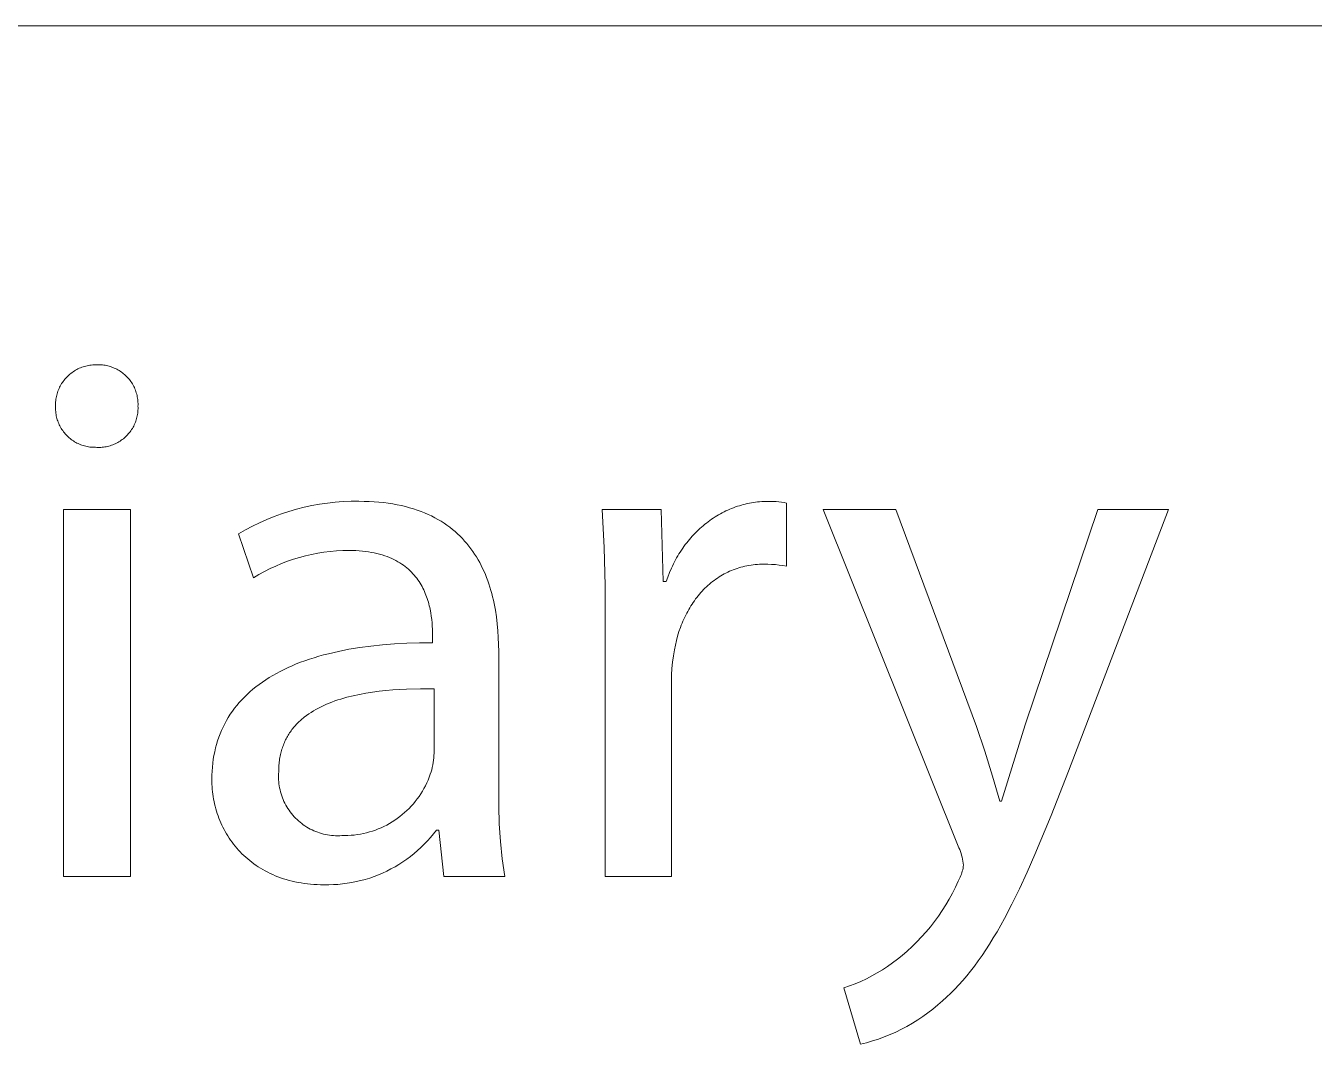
# Model space of a CAD drawing. Header units: millimetres. Extents: x 4001 to 9794, y -321 to 3726.
# Drawn here: x 9441.5 to 9540.1, y 248.3 to 326.2 of the extents above; entities that cross this region are included whole.
import ezdxf

# ---------------------------------------------------------------- set-up
doc = ezdxf.new("R2010")
doc.units = ezdxf.units.MM
doc.header["$MEASUREMENT"] = 0
doc.layers.add('Domyślny', color=7, linetype='Continuous', true_color=0x000000)

msp = doc.modelspace()

# ---------------------------------------------------------------- linework, layer by layer
at = {"layer": 'Domyślny', "color": 18, "lineweight": 15, "true_color": 0x000000}
for p, q in [((9788.799, 326.172), (7605.142, 326.172)), ((9444.919, 299.528), (9445.002, 299.595)), ((9445.002, 299.595), (9445.087, 299.66)), ((9445.087, 299.66), (9445.174, 299.721)), ((9445.174, 299.721), (9445.264, 299.779)), ((9445.264, 299.779), (9445.355, 299.834)), ((9445.355, 299.834), (9445.448, 299.886)), ((9445.448, 299.886), (9445.543, 299.935)), ((9445.543, 299.935), (9445.64, 299.98)), ((9445.64, 299.98), (9445.738, 300.022)), ((9445.738, 300.022), (9445.837, 300.06)), ((9445.837, 300.06), (9445.938, 300.095)), ((9445.938, 300.095), (9446.04, 300.127)), ((9446.04, 300.127), (9446.143, 300.154)), ((9446.143, 300.154), (9446.246, 300.179)), ((9446.246, 300.179), (9446.351, 300.199)), ((9446.351, 300.199), (9446.456, 300.216)), ((9446.456, 300.216), (9446.562, 300.23)), ((9446.562, 300.23), (9446.668, 300.239)), ((9446.668, 300.239), (9446.775, 300.246)), ((9446.775, 300.246), (9446.881, 300.248)), ((9446.881, 300.248), (9446.988, 300.246)), ((9446.988, 300.246), (9447.093, 300.249)), ((9447.093, 300.249), (9447.197, 300.249)), ((9447.197, 300.249), (9447.302, 300.244)), ((9447.302, 300.244), (9447.406, 300.236)), ((9447.406, 300.236), (9447.51, 300.225)), ((9447.51, 300.225), (9447.614, 300.209)), ((9447.614, 300.209), (9447.716, 300.191)), ((9447.716, 300.191), (9447.819, 300.168)), ((9447.819, 300.168), (9447.92, 300.142)), ((9447.92, 300.142), (9448.02, 300.113)), ((9448.02, 300.113), (9448.12, 300.08)), ((9448.12, 300.08), (9448.218, 300.044)), ((9448.218, 300.044), (9448.315, 300.004)), ((9448.315, 300.004), (9448.41, 299.961)), ((9448.41, 299.961), (9448.504, 299.915)), ((9448.504, 299.915), (9448.596, 299.865)), ((9448.596, 299.865), (9448.686, 299.813)), ((9448.686, 299.813), (9448.775, 299.757)), ((9448.775, 299.757), (9448.861, 299.698)), ((9448.861, 299.698), (9448.946, 299.636)), ((9448.946, 299.636), (9449.028, 299.571)), ((9449.028, 299.571), (9449.108, 299.504)), ((9444.136, 298.528), (9444.185, 298.623)), ((9444.185, 298.623), (9444.237, 298.716)), ((9444.237, 298.716), (9444.292, 298.807)), ((9444.292, 298.807), (9444.35, 298.897)), ((9444.35, 298.897), (9444.411, 298.984)), ((9444.411, 298.984), (9444.475, 299.069)), ((9444.475, 299.069), (9444.542, 299.152)), ((9444.542, 299.152), (9444.612, 299.232)), ((9444.612, 299.232), (9444.685, 299.31)), ((9444.685, 299.31), (9444.761, 299.386)), ((9444.761, 299.386), (9444.839, 299.458)), ((9444.839, 299.458), (9444.919, 299.528)), ((9449.108, 299.504), (9449.185, 299.434)), ((9449.185, 299.434), (9449.26, 299.361)), ((9449.26, 299.361), (9449.333, 299.285)), ((9449.333, 299.285), (9449.403, 299.207)), ((9449.403, 299.207), (9449.47, 299.127)), ((9449.47, 299.127), (9449.534, 299.044)), ((9449.534, 299.044), (9449.595, 298.96)), ((9449.595, 298.96), (9449.654, 298.873)), ((9449.654, 298.873), (9449.709, 298.784)), ((9449.709, 298.784), (9449.761, 298.693)), ((9449.761, 298.693), (9449.81, 298.601)), ((9449.81, 298.601), (9449.856, 298.507)), ((9443.841, 297.509), (9443.854, 297.615)), ((9443.854, 297.615), (9443.871, 297.72)), ((9443.871, 297.72), (9443.892, 297.824)), ((9443.892, 297.824), (9443.916, 297.928)), ((9443.916, 297.928), (9443.944, 298.031)), ((9443.944, 298.031), (9443.976, 298.133)), ((9443.976, 298.133), (9444.011, 298.234)), ((9444.011, 298.234), (9444.049, 298.333)), ((9444.049, 298.333), (9444.091, 298.431)), ((9444.091, 298.431), (9444.136, 298.528)), ((9449.856, 298.507), (9449.898, 298.411)), ((9449.898, 298.411), (9449.937, 298.314)), ((9449.937, 298.314), (9449.973, 298.216)), ((9449.973, 298.216), (9450.005, 298.116)), ((9450.005, 298.116), (9450.034, 298.016)), ((9450.034, 298.016), (9450.059, 297.914)), ((9450.059, 297.914), (9450.081, 297.812)), ((9450.081, 297.812), (9450.099, 297.709)), ((9450.099, 297.709), (9450.114, 297.605)), ((9450.114, 297.605), (9450.125, 297.501)), ((9443.822, 296.979), (9443.824, 297.083)), ((9443.823, 296.874), (9443.822, 296.979)), ((9443.823, 297.189), (9443.825, 297.296)), ((9443.824, 297.083), (9443.823, 297.189)), ((9443.827, 296.77), (9443.823, 296.874)), ((9443.825, 297.296), (9443.831, 297.403)), ((9443.836, 296.666), (9443.827, 296.77)), ((9443.831, 297.403), (9443.841, 297.509)), ((9443.847, 296.563), (9443.836, 296.666)), ((9450.122, 296.665), (9450.111, 296.561)), ((9450.13, 296.769), (9450.122, 296.665)), ((9450.125, 297.501), (9450.132, 297.397)), ((9450.134, 296.874), (9450.13, 296.769)), ((9450.132, 297.397), (9450.136, 297.292)), ((9450.136, 297.187), (9450.132, 297.083)), ((9450.132, 297.083), (9450.135, 296.978)), ((9450.135, 296.978), (9450.134, 296.874)), ((9450.136, 297.292), (9450.136, 297.187)), ((9443.863, 296.46), (9443.847, 296.563)), ((9443.882, 296.357), (9443.863, 296.46)), ((9443.904, 296.255), (9443.882, 296.357)), ((9443.93, 296.154), (9443.904, 296.255)), ((9443.96, 296.054), (9443.93, 296.154)), ((9443.992, 295.955), (9443.96, 296.054)), ((9444.029, 295.858), (9443.992, 295.955)), ((9444.068, 295.761), (9444.029, 295.858)), ((9444.111, 295.666), (9444.068, 295.761)), ((9444.157, 295.573), (9444.111, 295.666)), ((9449.848, 295.662), (9449.802, 295.568)), ((9449.891, 295.757), (9449.848, 295.662)), ((9449.931, 295.854), (9449.891, 295.757)), ((9449.967, 295.952), (9449.931, 295.854)), ((9449.999, 296.051), (9449.967, 295.952)), ((9450.029, 296.152), (9449.999, 296.051)), ((9450.055, 296.253), (9450.029, 296.152)), ((9450.077, 296.355), (9450.055, 296.253)), ((9450.096, 296.458), (9450.077, 296.355)), ((9450.111, 296.561), (9450.096, 296.458)), ((9444.207, 295.481), (9444.157, 295.573)), ((9444.259, 295.391), (9444.207, 295.481)), ((9444.315, 295.303), (9444.259, 295.391)), ((9444.373, 295.216), (9444.315, 295.303)), ((9444.435, 295.132), (9444.373, 295.216)), ((9444.499, 295.05), (9444.435, 295.132)), ((9444.567, 294.971), (9444.499, 295.05)), ((9444.637, 294.893), (9444.567, 294.971)), ((9444.709, 294.819), (9444.637, 294.893)), ((9444.784, 294.746), (9444.709, 294.819)), ((9444.862, 294.677), (9444.784, 294.746)), ((9444.942, 294.61), (9444.862, 294.677)), ((9449.097, 294.668), (9449.017, 294.601)), ((9449.175, 294.738), (9449.097, 294.668)), ((9449.25, 294.811), (9449.175, 294.738)), ((9449.323, 294.886), (9449.25, 294.811)), ((9449.393, 294.964), (9449.323, 294.886)), ((9449.46, 295.044), (9449.393, 294.964)), ((9449.524, 295.126), (9449.46, 295.044)), ((9449.586, 295.21), (9449.524, 295.126)), ((9449.645, 295.297), (9449.586, 295.21)), ((9449.7, 295.385), (9449.645, 295.297)), ((9449.753, 295.476), (9449.7, 295.385)), ((9449.802, 295.568), (9449.753, 295.476)), ((9445.024, 294.545), (9444.942, 294.61)), ((9445.108, 294.484), (9445.024, 294.545)), ((9445.195, 294.426), (9445.108, 294.484)), ((9445.283, 294.371), (9445.195, 294.426)), ((9445.373, 294.318), (9445.283, 294.371)), ((9445.465, 294.269), (9445.373, 294.318)), ((9445.559, 294.223), (9445.465, 294.269)), ((9445.654, 294.181), (9445.559, 294.223)), ((9445.751, 294.142), (9445.654, 294.181)), ((9445.848, 294.106), (9445.751, 294.142)), ((9445.947, 294.073), (9445.848, 294.106)), ((9446.048, 294.044), (9445.947, 294.073)), ((9446.149, 294.018), (9446.048, 294.044)), ((9446.25, 293.996), (9446.149, 294.018)), ((9446.353, 293.978), (9446.25, 293.996)), ((9446.456, 293.963), (9446.353, 293.978)), ((9446.56, 293.951), (9446.456, 293.963)), ((9446.664, 293.944), (9446.56, 293.951)), ((9446.768, 293.939), (9446.664, 293.944)), ((9446.872, 293.939), (9446.768, 293.939)), ((9446.977, 293.932), (9446.872, 293.939)), ((9447.081, 293.929), (9446.977, 293.932)), ((9447.186, 293.929), (9447.081, 293.929)), ((9447.29, 293.934), (9447.186, 293.929)), ((9447.394, 293.941), (9447.29, 293.934)), ((9447.498, 293.953), (9447.394, 293.941)), ((9447.602, 293.968), (9447.498, 293.953)), ((9447.704, 293.986), (9447.602, 293.968)), ((9447.807, 294.008), (9447.704, 293.986)), ((9447.908, 294.034), (9447.807, 294.008)), ((9448.008, 294.063), (9447.908, 294.034)), ((9448.108, 294.096), (9448.008, 294.063)), ((9448.206, 294.132), (9448.108, 294.096)), ((9448.303, 294.171), (9448.206, 294.132)), ((9448.398, 294.214), (9448.303, 294.171)), ((9448.492, 294.26), (9448.398, 294.214)), ((9448.584, 294.309), (9448.492, 294.26)), ((9448.675, 294.361), (9448.584, 294.309)), ((9448.763, 294.417), (9448.675, 294.361)), ((9448.85, 294.475), (9448.763, 294.417)), ((9448.934, 294.537), (9448.85, 294.475)), ((9449.017, 294.601), (9448.934, 294.537)), ((9464.62, 289.678), (9465.22, 289.743)), ((9465.22, 289.743), (9465.822, 289.787)), ((9465.822, 289.787), (9466.425, 289.81)), ((9466.425, 289.81), (9467.028, 289.812)), ((9467.028, 289.812), (9467.426, 289.808)), ((9467.426, 289.808), (9467.814, 289.796)), ((9467.814, 289.796), (9468.193, 289.775)), ((9468.193, 289.775), (9468.563, 289.745)), ((9468.563, 289.745), (9468.924, 289.708)), ((9468.924, 289.708), (9469.275, 289.663)), ((9496.887, 289.671), (9497.042, 289.699)), ((9497.042, 289.699), (9497.198, 289.725)), ((9497.198, 289.725), (9497.355, 289.747)), ((9497.355, 289.747), (9497.513, 289.766)), ((9497.513, 289.766), (9497.671, 289.781)), ((9497.671, 289.781), (9497.83, 289.793)), ((9497.83, 289.793), (9497.99, 289.802)), ((9497.99, 289.802), (9498.15, 289.807)), ((9498.15, 289.807), (9498.311, 289.809)), ((9498.311, 289.809), (9498.516, 289.809)), ((9498.516, 289.809), (9498.721, 289.802)), ((9498.721, 289.802), (9498.926, 289.789)), ((9498.926, 289.789), (9499.13, 289.77)), ((9499.13, 289.77), (9499.334, 289.744)), ((9499.334, 289.744), (9499.537, 289.712)), ((9499.537, 289.712), (9499.738, 289.674)), ((9444.442, 289.193), (9449.554, 289.193)), ((9444.442, 261.126), (9444.442, 289.193)), ((9449.554, 289.193), (9449.554, 261.126)), ((9460.534, 288.649), (9461.1, 288.856)), ((9461.1, 288.856), (9461.674, 289.044)), ((9461.674, 289.044), (9462.254, 289.211)), ((9462.254, 289.211), (9462.839, 289.359)), ((9462.839, 289.359), (9463.429, 289.486)), ((9463.429, 289.486), (9464.023, 289.592)), ((9464.023, 289.592), (9464.62, 289.678)), ((9469.275, 289.663), (9469.618, 289.611)), ((9469.618, 289.611), (9469.952, 289.55)), ((9469.952, 289.55), (9470.277, 289.483)), ((9470.277, 289.483), (9470.594, 289.408)), ((9470.594, 289.408), (9470.902, 289.325)), ((9470.902, 289.325), (9471.202, 289.236)), ((9471.202, 289.236), (9471.494, 289.14)), ((9471.494, 289.14), (9471.777, 289.037)), ((9471.777, 289.037), (9472.052, 288.927)), ((9472.052, 288.927), (9472.319, 288.811)), ((9472.319, 288.811), (9472.579, 288.689)), ((9485.785, 286.274), (9485.637, 289.191)), ((9485.637, 289.191), (9490.132, 289.191)), ((9490.132, 289.191), (9490.286, 283.674)), ((9494.396, 288.7), (9494.533, 288.781)), ((9494.533, 288.781), (9494.672, 288.86)), ((9494.672, 288.86), (9494.811, 288.935)), ((9494.811, 288.935), (9494.952, 289.008)), ((9494.952, 289.008), (9495.095, 289.077)), ((9495.095, 289.077), (9495.238, 289.144)), ((9495.238, 289.144), (9495.383, 289.207)), ((9495.383, 289.207), (9495.529, 289.267)), ((9495.529, 289.267), (9495.676, 289.325)), ((9495.676, 289.325), (9495.824, 289.379)), ((9495.824, 289.379), (9495.973, 289.43)), ((9495.973, 289.43), (9496.123, 289.478)), ((9496.123, 289.478), (9496.274, 289.523)), ((9496.274, 289.523), (9496.426, 289.565)), ((9496.426, 289.565), (9496.578, 289.603)), ((9496.578, 289.603), (9496.732, 289.639)), ((9496.732, 289.639), (9496.887, 289.671)), ((9499.738, 289.674), (9499.738, 284.851)), ((9512.919, 263.326), (9502.541, 289.193)), ((9502.541, 289.193), (9508.096, 289.193)), ((9508.096, 289.193), (9514.25, 272.604)), ((9517.973, 272.72), (9523.548, 289.193)), ((9528.93, 289.193), (9521.291, 269.19)), ((9523.548, 289.193), (9528.93, 289.193)), ((9458.349, 287.626), (9458.882, 287.91)), ((9458.882, 287.91), (9459.424, 288.175)), ((9459.424, 288.175), (9459.975, 288.422)), ((9459.975, 288.422), (9460.534, 288.649)), ((9472.579, 288.689), (9472.83, 288.56)), ((9472.83, 288.56), (9473.074, 288.426)), ((9473.074, 288.426), (9473.311, 288.285)), ((9473.311, 288.285), (9473.539, 288.139)), ((9473.539, 288.139), (9473.761, 287.987)), ((9473.761, 287.987), (9473.975, 287.829)), ((9473.975, 287.829), (9474.182, 287.666)), ((9492.987, 287.62), (9493.107, 287.732)), ((9493.107, 287.732), (9493.229, 287.841)), ((9493.229, 287.841), (9493.352, 287.947)), ((9493.352, 287.947), (9493.477, 288.051)), ((9493.477, 288.051), (9493.604, 288.152)), ((9493.604, 288.152), (9493.732, 288.25)), ((9493.732, 288.25), (9493.862, 288.346)), ((9493.862, 288.346), (9493.993, 288.439)), ((9493.993, 288.439), (9494.126, 288.529)), ((9494.126, 288.529), (9494.261, 288.616)), ((9494.261, 288.616), (9494.396, 288.7)), ((9457.827, 287.324), (9458.349, 287.626)), ((9458.965, 283.968), (9457.827, 287.324)), ((9474.182, 287.666), (9474.382, 287.498)), ((9474.382, 287.498), (9474.575, 287.325)), ((9474.575, 287.325), (9474.761, 287.147)), ((9474.761, 287.147), (9474.94, 286.963)), ((9474.94, 286.963), (9475.112, 286.776)), ((9475.112, 286.776), (9475.278, 286.584)), ((9492.093, 286.632), (9492.198, 286.764)), ((9492.198, 286.764), (9492.305, 286.894)), ((9492.305, 286.894), (9492.414, 287.021)), ((9492.414, 287.021), (9492.525, 287.146)), ((9492.525, 287.146), (9492.638, 287.268)), ((9492.638, 287.268), (9492.752, 287.388)), ((9492.752, 287.388), (9492.869, 287.505)), ((9492.869, 287.505), (9492.987, 287.62)), ((9463.882, 285.842), (9463.409, 285.75)), ((9464.357, 285.917), (9463.882, 285.842)), ((9464.835, 285.975), (9464.357, 285.917)), ((9465.314, 286.017), (9464.835, 285.975)), ((9465.795, 286.042), (9465.314, 286.017)), ((9466.276, 286.051), (9465.795, 286.042)), ((9466.542, 286.048), (9466.276, 286.051)), ((9466.8, 286.039), (9466.542, 286.048)), ((9467.051, 286.024), (9466.8, 286.039)), ((9467.295, 286.004), (9467.051, 286.024)), ((9467.532, 285.978), (9467.295, 286.004)), ((9467.762, 285.946), (9467.532, 285.978)), ((9467.985, 285.909), (9467.762, 285.946)), ((9468.201, 285.867), (9467.985, 285.909)), ((9468.41, 285.821), (9468.201, 285.867)), ((9468.613, 285.769), (9468.41, 285.821)), ((9468.81, 285.712), (9468.613, 285.769)), ((9475.278, 286.584), (9475.438, 286.387)), ((9475.438, 286.387), (9475.591, 286.186)), ((9475.591, 286.186), (9475.737, 285.981)), ((9475.737, 285.981), (9475.878, 285.772)), ((9475.878, 285.772), (9476.012, 285.559)), ((9485.862, 283.355), (9485.785, 286.274)), ((9491.415, 285.637), (9491.506, 285.786)), ((9491.506, 285.786), (9491.598, 285.933)), ((9491.598, 285.933), (9491.693, 286.078)), ((9491.693, 286.078), (9491.79, 286.22)), ((9491.79, 286.22), (9491.888, 286.359)), ((9491.888, 286.359), (9491.989, 286.497)), ((9491.989, 286.497), (9492.093, 286.632)), ((9460.666, 284.865), (9460.23, 284.663)), ((9461.11, 285.052), (9460.666, 284.865)), ((9461.56, 285.223), (9461.11, 285.052)), ((9462.015, 285.379), (9461.56, 285.223)), ((9462.475, 285.519), (9462.015, 285.379)), ((9462.94, 285.643), (9462.475, 285.519)), ((9463.409, 285.75), (9462.94, 285.643)), ((9469, 285.651), (9468.81, 285.712)), ((9469.184, 285.586), (9469, 285.651)), ((9469.361, 285.516), (9469.184, 285.586)), ((9469.533, 285.442), (9469.361, 285.516)), ((9469.699, 285.364), (9469.533, 285.442)), ((9469.859, 285.282), (9469.699, 285.364)), ((9470.013, 285.196), (9469.859, 285.282)), ((9470.161, 285.107), (9470.013, 285.196)), ((9470.304, 285.014), (9470.161, 285.107)), ((9470.442, 284.918), (9470.304, 285.014)), ((9470.574, 284.818), (9470.442, 284.918)), ((9470.701, 284.716), (9470.574, 284.818)), ((9476.012, 285.559), (9476.141, 285.342)), ((9476.141, 285.342), (9476.263, 285.122)), ((9476.263, 285.122), (9476.38, 284.899)), ((9476.38, 284.899), (9476.491, 284.672)), ((9490.922, 284.695), (9490.998, 284.858)), ((9490.998, 284.858), (9491.077, 285.018)), ((9491.077, 285.018), (9491.158, 285.176)), ((9491.158, 285.176), (9491.242, 285.332)), ((9491.242, 285.332), (9491.327, 285.486)), ((9491.327, 285.486), (9491.415, 285.637)), ((9496.242, 284.773), (9496.092, 284.729)), ((9496.393, 284.812), (9496.242, 284.773)), ((9496.546, 284.849), (9496.393, 284.812)), ((9496.701, 284.881), (9496.546, 284.849)), ((9496.858, 284.91), (9496.701, 284.881)), ((9497.017, 284.935), (9496.858, 284.91)), ((9497.177, 284.956), (9497.017, 284.935)), ((9497.339, 284.974), (9497.177, 284.956)), ((9497.502, 284.988), (9497.339, 284.974)), ((9497.667, 284.998), (9497.502, 284.988)), ((9497.834, 285.003), (9497.667, 284.998)), ((9498.002, 285.005), (9497.834, 285.003)), ((9498.293, 285.003), (9498.002, 285.005)), ((9498.584, 284.991), (9498.293, 285.003)), ((9498.874, 284.969), (9498.584, 284.991)), ((9499.163, 284.939), (9498.874, 284.969)), ((9499.451, 284.9), (9499.163, 284.939)), ((9499.738, 284.851), (9499.451, 284.9)), ((9459.378, 284.214), (9458.965, 283.968)), ((9459.8, 284.446), (9459.378, 284.214)), ((9460.23, 284.663), (9459.8, 284.446)), ((9470.822, 284.611), (9470.701, 284.716)), ((9470.939, 284.502), (9470.822, 284.611)), ((9471.051, 284.392), (9470.939, 284.502)), ((9471.158, 284.278), (9471.051, 284.392)), ((9471.26, 284.162), (9471.158, 284.278)), ((9471.358, 284.044), (9471.26, 284.162)), ((9471.451, 283.924), (9471.358, 284.044)), ((9471.54, 283.802), (9471.451, 283.924)), ((9471.624, 283.678), (9471.54, 283.802)), ((9476.491, 284.672), (9476.597, 284.442)), ((9476.597, 284.442), (9476.697, 284.209)), ((9476.697, 284.209), (9476.792, 283.973)), ((9476.792, 283.973), (9476.881, 283.734)), ((9490.518, 283.674), (9490.642, 284.023)), ((9490.642, 284.023), (9490.777, 284.363)), ((9490.777, 284.363), (9490.922, 284.695)), ((9494.313, 283.857), (9494.19, 283.767)), ((9494.438, 283.943), (9494.313, 283.857)), ((9494.566, 284.027), (9494.438, 283.943)), ((9494.695, 284.107), (9494.566, 284.027)), ((9494.826, 284.184), (9494.695, 284.107)), ((9494.959, 284.258), (9494.826, 284.184)), ((9495.094, 284.329), (9494.959, 284.258)), ((9495.231, 284.396), (9495.094, 284.329)), ((9495.37, 284.46), (9495.231, 284.396)), ((9495.511, 284.521), (9495.37, 284.46)), ((9495.653, 284.578), (9495.511, 284.521)), ((9495.798, 284.632), (9495.653, 284.578)), ((9495.944, 284.682), (9495.798, 284.632)), ((9496.092, 284.729), (9495.944, 284.682)), ((9471.704, 283.553), (9471.624, 283.678)), ((9471.78, 283.426), (9471.704, 283.553)), ((9471.852, 283.297), (9471.78, 283.426)), ((9471.921, 283.167), (9471.852, 283.297)), ((9471.985, 283.036), (9471.921, 283.167)), ((9472.046, 282.904), (9471.985, 283.036)), ((9472.103, 282.771), (9472.046, 282.904)), ((9476.881, 283.734), (9476.965, 283.493)), ((9476.965, 283.493), (9477.044, 283.249)), ((9477.044, 283.249), (9477.118, 283.003)), ((9477.118, 283.003), (9477.188, 282.755)), ((9485.869, 280.434), (9485.862, 283.355)), ((9490.286, 283.674), (9490.518, 283.674)), ((9493.173, 282.83), (9493.071, 282.712)), ((9493.278, 282.946), (9493.173, 282.83)), ((9493.384, 283.058), (9493.278, 282.946)), ((9493.493, 283.168), (9493.384, 283.058)), ((9493.604, 283.275), (9493.493, 283.168)), ((9493.717, 283.379), (9493.604, 283.275)), ((9493.832, 283.481), (9493.717, 283.379)), ((9493.949, 283.579), (9493.832, 283.481)), ((9494.069, 283.675), (9493.949, 283.579)), ((9494.19, 283.767), (9494.069, 283.675)), ((9472.156, 282.638), (9472.103, 282.771)), ((9472.207, 282.503), (9472.156, 282.638)), ((9472.253, 282.369), (9472.207, 282.503)), ((9472.297, 282.234), (9472.253, 282.369)), ((9472.338, 282.099), (9472.297, 282.234)), ((9472.375, 281.963), (9472.338, 282.099)), ((9472.41, 281.828), (9472.375, 281.963)), ((9472.442, 281.693), (9472.41, 281.828)), ((9477.188, 282.755), (9477.252, 282.505)), ((9477.252, 282.505), (9477.312, 282.252)), ((9477.312, 282.252), (9477.367, 281.998)), ((9477.367, 281.998), (9477.418, 281.743)), ((9492.503, 281.949), (9492.417, 281.813)), ((9492.592, 282.083), (9492.503, 281.949)), ((9492.683, 282.214), (9492.592, 282.083)), ((9492.777, 282.342), (9492.683, 282.214)), ((9492.873, 282.468), (9492.777, 282.342)), ((9492.971, 282.591), (9492.873, 282.468)), ((9493.071, 282.712), (9492.971, 282.591)), ((9472.472, 281.559), (9472.442, 281.693)), ((9472.523, 281.291), (9472.472, 281.559)), ((9472.564, 281.027), (9472.523, 281.291)), ((9472.597, 280.767), (9472.564, 281.027)), ((9477.418, 281.743), (9477.464, 281.486)), ((9477.464, 281.486), (9477.544, 280.968)), ((9477.544, 280.968), (9477.608, 280.445)), ((9491.945, 280.95), (9491.875, 280.798)), ((9492.018, 281.099), (9491.945, 280.95)), ((9492.093, 281.247), (9492.018, 281.099)), ((9492.17, 281.392), (9492.093, 281.247)), ((9492.25, 281.535), (9492.17, 281.392)), ((9492.332, 281.675), (9492.25, 281.535)), ((9492.417, 281.813), (9492.332, 281.675)), ((9472.622, 280.513), (9472.597, 280.767)), ((9472.64, 280.264), (9472.622, 280.513)), ((9472.652, 280.024), (9472.64, 280.264)), ((9472.659, 279.792), (9472.652, 280.024)), ((9477.608, 280.445), (9477.656, 279.92)), ((9477.656, 279.92), (9477.689, 279.392)), ((9485.869, 261.125), (9485.869, 280.434)), ((9491.619, 280.17), (9491.505, 279.844)), ((9491.679, 280.33), (9491.619, 280.17)), ((9491.742, 280.488), (9491.679, 280.33)), ((9491.807, 280.644), (9491.742, 280.488)), ((9491.875, 280.798), (9491.807, 280.644)), ((9468.829, 278.837), (9469.744, 278.908)), ((9469.744, 278.908), (9470.688, 278.958)), ((9470.688, 278.958), (9471.66, 278.985)), ((9471.66, 278.985), (9472.661, 278.991)), ((9472.661, 279.57), (9472.659, 279.792)), ((9472.661, 278.991), (9472.661, 279.57)), ((9477.689, 279.392), (9477.709, 278.863)), ((9477.709, 278.863), (9477.715, 278.335)), ((9491.309, 279.169), (9491.226, 278.821)), ((9491.402, 279.51), (9491.309, 279.169)), ((9491.505, 279.844), (9491.402, 279.51)), ((9463.593, 277.853), (9463.951, 277.96)), ((9463.951, 277.96), (9464.316, 278.062)), ((9464.316, 278.062), (9464.69, 278.159)), ((9464.69, 278.159), (9465.458, 278.337)), ((9465.458, 278.337), (9466.257, 278.494)), ((9466.257, 278.494), (9467.085, 278.629)), ((9467.085, 278.629), (9467.942, 278.744)), ((9467.942, 278.744), (9468.829, 278.837)), ((9477.715, 278.335), (9477.715, 267.841)), ((9491.076, 277.991), (9491.014, 277.514)), ((9491.154, 278.466), (9491.076, 277.991)), ((9491.226, 278.821), (9491.154, 278.466)), ((9461.005, 276.809), (9461.302, 276.957)), ((9461.302, 276.957), (9461.606, 277.1)), ((9461.606, 277.1), (9461.918, 277.239)), ((9461.918, 277.239), (9462.237, 277.372)), ((9462.237, 277.372), (9462.565, 277.5)), ((9462.565, 277.5), (9462.9, 277.622)), ((9462.9, 277.622), (9463.243, 277.74)), ((9463.243, 277.74), (9463.593, 277.853)), ((9490.968, 277.035), (9490.937, 276.555)), ((9491.014, 277.514), (9490.968, 277.035)), ((9459.393, 275.813), (9459.642, 275.992)), ((9459.642, 275.992), (9459.899, 276.165)), ((9459.899, 276.165), (9460.163, 276.334)), ((9460.163, 276.334), (9460.436, 276.497)), ((9460.436, 276.497), (9460.717, 276.655)), ((9460.717, 276.655), (9461.005, 276.809)), ((9490.937, 276.555), (9490.923, 276.074)), ((9490.923, 276.074), (9490.923, 261.125)), ((9458.269, 274.848), (9458.478, 275.051)), ((9458.478, 275.051), (9458.695, 275.249)), ((9458.695, 275.249), (9458.919, 275.442)), ((9458.919, 275.442), (9459.152, 275.63)), ((9459.152, 275.63), (9459.393, 275.813)), ((9466.576, 274.944), (9466.1, 274.825)), ((9467.062, 275.049), (9466.576, 274.944)), ((9467.559, 275.14), (9467.062, 275.049)), ((9468.064, 275.219), (9467.559, 275.14)), ((9468.576, 275.286), (9468.064, 275.219)), ((9469.094, 275.341), (9468.576, 275.286)), ((9469.617, 275.386), (9469.094, 275.341)), ((9470.143, 275.42), (9469.617, 275.386)), ((9470.671, 275.445), (9470.143, 275.42)), ((9471.728, 275.469), (9470.671, 275.445)), ((9472.777, 275.461), (9471.728, 275.469)), ((9472.777, 270.561), (9472.777, 275.461)), ((9457.35, 273.76), (9457.517, 273.987)), ((9457.517, 273.987), (9457.693, 274.21)), ((9457.693, 274.21), (9457.877, 274.427)), ((9457.877, 274.427), (9458.069, 274.64)), ((9458.069, 274.64), (9458.269, 274.848)), ((9463.933, 274.004), (9463.739, 273.899)), ((9464.131, 274.104), (9463.933, 274.004)), ((9464.334, 274.201), (9464.131, 274.104)), ((9464.541, 274.293), (9464.334, 274.201)), ((9464.752, 274.381), (9464.541, 274.293)), ((9464.967, 274.464), (9464.752, 274.381)), ((9465.187, 274.544), (9464.967, 274.464)), ((9465.41, 274.62), (9465.187, 274.544)), ((9465.636, 274.692), (9465.41, 274.62)), ((9465.866, 274.761), (9465.636, 274.692)), ((9466.1, 274.825), (9465.866, 274.761)), ((9456.764, 272.804), (9456.898, 273.05)), ((9456.898, 273.05), (9457.04, 273.292)), ((9457.04, 273.292), (9457.191, 273.528)), ((9457.191, 273.528), (9457.35, 273.76)), ((9462.455, 272.964), (9462.381, 272.892)), ((9462.531, 273.035), (9462.455, 272.964)), ((9462.608, 273.104), (9462.531, 273.035)), ((9462.687, 273.173), (9462.608, 273.104)), ((9462.767, 273.24), (9462.687, 273.173)), ((9462.849, 273.305), (9462.767, 273.24)), ((9463.016, 273.433), (9462.849, 273.305)), ((9463.189, 273.557), (9463.016, 273.433)), ((9463.367, 273.675), (9463.189, 273.557)), ((9463.551, 273.789), (9463.367, 273.675)), ((9463.739, 273.899), (9463.551, 273.789)), ((9456.312, 271.772), (9456.413, 272.037)), ((9456.413, 272.037), (9456.521, 272.298)), ((9456.521, 272.298), (9456.638, 272.553)), ((9456.638, 272.553), (9456.764, 272.804)), ((9461.672, 272.015), (9461.618, 271.927)), ((9461.728, 272.101), (9461.672, 272.015)), ((9461.786, 272.186), (9461.728, 272.101)), ((9461.845, 272.27), (9461.786, 272.186)), ((9461.907, 272.352), (9461.845, 272.27)), ((9461.969, 272.433), (9461.907, 272.352)), ((9462.034, 272.513), (9461.969, 272.433)), ((9462.1, 272.592), (9462.034, 272.513)), ((9462.168, 272.669), (9462.1, 272.592)), ((9462.238, 272.744), (9462.168, 272.669)), ((9462.309, 272.819), (9462.238, 272.744)), ((9462.381, 272.892), (9462.309, 272.819)), ((9514.25, 272.604), (9514.896, 270.709)), ((9516.16, 266.875), (9517.973, 272.72)), ((9456.064, 270.95), (9456.138, 271.229)), ((9456.138, 271.229), (9456.221, 271.503)), ((9456.221, 271.503), (9456.312, 271.772)), ((9461.212, 271.074), (9461.177, 270.972)), ((9461.25, 271.175), (9461.212, 271.074)), ((9461.289, 271.274), (9461.25, 271.175)), ((9461.33, 271.371), (9461.289, 271.274)), ((9461.374, 271.467), (9461.33, 271.371)), ((9461.419, 271.562), (9461.374, 271.467)), ((9461.466, 271.656), (9461.419, 271.562)), ((9461.515, 271.748), (9461.466, 271.656)), ((9461.565, 271.838), (9461.515, 271.748)), ((9461.618, 271.927), (9461.565, 271.838)), ((9455.853, 269.789), (9455.893, 270.086)), ((9455.893, 270.086), (9455.941, 270.378)), ((9455.941, 270.378), (9455.998, 270.666)), ((9455.998, 270.666), (9456.064, 270.95)), ((9460.966, 270.102), (9460.95, 269.987)), ((9460.985, 270.216), (9460.966, 270.102)), ((9461.007, 270.329), (9460.985, 270.216)), ((9461.03, 270.44), (9461.007, 270.329)), ((9461.055, 270.549), (9461.03, 270.44)), ((9461.082, 270.657), (9461.055, 270.549)), ((9461.112, 270.764), (9461.082, 270.657)), ((9461.143, 270.869), (9461.112, 270.764)), ((9461.177, 270.972), (9461.143, 270.869)), ((9472.709, 269.83), (9472.735, 270.012)), ((9472.735, 270.012), (9472.755, 270.195)), ((9472.755, 270.195), (9472.769, 270.378)), ((9472.769, 270.378), (9472.777, 270.561)), ((9514.896, 270.709), (9515.494, 268.799)), ((9455.787, 268.87), (9455.8, 269.181)), ((9455.8, 269.181), (9455.822, 269.487)), ((9455.822, 269.487), (9455.853, 269.789)), ((9460.894, 269.134), (9460.884, 268.978)), ((9460.895, 269.26), (9460.894, 269.134)), ((9460.899, 269.385), (9460.895, 269.26)), ((9460.904, 269.509), (9460.899, 269.385)), ((9460.912, 269.631), (9460.904, 269.509)), ((9460.923, 269.751), (9460.912, 269.631)), ((9460.935, 269.87), (9460.923, 269.751)), ((9460.95, 269.987), (9460.935, 269.87)), ((9472.487, 268.941), (9472.544, 269.116)), ((9472.544, 269.116), (9472.594, 269.292)), ((9472.594, 269.292), (9472.639, 269.47)), ((9472.639, 269.47), (9472.677, 269.65)), ((9472.677, 269.65), (9472.709, 269.83)), ((9521.291, 269.19), (9519.966, 265.794)), ((9455.782, 268.555), (9455.787, 268.87)), ((9455.784, 268.365), (9455.782, 268.555)), ((9455.791, 268.175), (9455.784, 268.365)), ((9455.801, 267.986), (9455.791, 268.175)), ((9460.884, 268.978), (9460.879, 268.822)), ((9460.879, 268.822), (9460.879, 268.667)), ((9460.879, 268.667), (9460.885, 268.511)), ((9460.885, 268.511), (9460.897, 268.355)), ((9460.897, 268.355), (9460.913, 268.201)), ((9460.913, 268.201), (9460.935, 268.046)), ((9460.935, 268.046), (9460.962, 267.893)), ((9472.002, 267.856), (9472.114, 268.066)), ((9472.114, 268.066), (9472.218, 268.28)), ((9472.218, 268.28), (9472.316, 268.497)), ((9472.316, 268.497), (9472.405, 268.717)), ((9472.405, 268.717), (9472.487, 268.941)), ((9515.494, 268.799), (9516.044, 266.875)), ((9455.816, 267.797), (9455.801, 267.986)), ((9455.835, 267.608), (9455.816, 267.797)), ((9455.859, 267.42), (9455.835, 267.608)), ((9455.887, 267.232), (9455.859, 267.42)), ((9455.918, 267.045), (9455.887, 267.232)), ((9455.955, 266.859), (9455.918, 267.045)), ((9460.962, 267.893), (9460.995, 267.74)), ((9460.995, 267.74), (9461.033, 267.589)), ((9461.033, 267.589), (9461.076, 267.439)), ((9461.076, 267.439), (9461.124, 267.291)), ((9461.124, 267.291), (9461.177, 267.145)), ((9461.177, 267.145), (9461.235, 267)), ((9471.341, 266.868), (9471.486, 267.057)), ((9471.486, 267.057), (9471.625, 267.25)), ((9471.625, 267.25), (9471.758, 267.447)), ((9471.758, 267.447), (9471.884, 267.649)), ((9471.884, 267.649), (9472.002, 267.856)), ((9477.715, 267.841), (9477.715, 266.494)), ((9455.995, 266.674), (9455.955, 266.859)), ((9456.04, 266.49), (9455.995, 266.674)), ((9456.088, 266.307), (9456.04, 266.49)), ((9456.141, 266.125), (9456.088, 266.307)), ((9456.199, 265.944), (9456.141, 266.125)), ((9461.235, 267), (9461.298, 266.858)), ((9461.298, 266.858), (9461.366, 266.718)), ((9461.366, 266.718), (9461.439, 266.58)), ((9461.439, 266.58), (9461.516, 266.445)), ((9461.516, 266.445), (9461.599, 266.312)), ((9461.599, 266.312), (9461.685, 266.183)), ((9461.685, 266.183), (9461.776, 266.056)), ((9461.776, 266.056), (9461.872, 265.933)), ((9470.521, 266.007), (9470.696, 266.168)), ((9470.696, 266.168), (9470.866, 266.335)), ((9470.866, 266.335), (9471.03, 266.507)), ((9471.03, 266.507), (9471.189, 266.685)), ((9471.189, 266.685), (9471.341, 266.868)), ((9477.715, 266.494), (9477.762, 265.147)), ((9516.044, 266.875), (9516.16, 266.875)), ((9456.26, 265.764), (9456.199, 265.944)), ((9456.326, 265.586), (9456.26, 265.764)), ((9456.396, 265.41), (9456.326, 265.586)), ((9456.47, 265.235), (9456.396, 265.41)), ((9456.548, 265.061), (9456.47, 265.235)), ((9461.872, 265.933), (9461.971, 265.813)), ((9461.971, 265.813), (9462.075, 265.697)), ((9462.075, 265.697), (9462.183, 265.584)), ((9462.183, 265.584), (9462.294, 265.475)), ((9462.294, 265.475), (9462.409, 265.37)), ((9462.409, 265.37), (9462.528, 265.269)), ((9462.528, 265.269), (9462.65, 265.172)), ((9462.65, 265.172), (9462.775, 265.08)), ((9462.775, 265.08), (9462.904, 264.992)), ((9469.154, 265.061), (9469.363, 265.176)), ((9469.363, 265.176), (9469.567, 265.298)), ((9469.567, 265.298), (9469.767, 265.427)), ((9469.767, 265.427), (9469.963, 265.562)), ((9469.963, 265.562), (9470.154, 265.704)), ((9470.154, 265.704), (9470.34, 265.853)), ((9470.34, 265.853), (9470.521, 266.007)), ((9477.762, 265.147), (9477.854, 263.803)), ((9519.966, 265.794), (9518.726, 262.806)), ((9456.631, 264.89), (9456.548, 265.061)), ((9456.718, 264.72), (9456.631, 264.89)), ((9456.809, 264.553), (9456.718, 264.72)), ((9456.904, 264.387), (9456.809, 264.553)), ((9457.003, 264.224), (9456.904, 264.387)), ((9457.106, 264.062), (9457.003, 264.224)), ((9462.904, 264.992), (9463.035, 264.908)), ((9463.035, 264.908), (9463.169, 264.829)), ((9463.169, 264.829), (9463.306, 264.754)), ((9463.306, 264.754), (9463.446, 264.685)), ((9463.446, 264.685), (9463.587, 264.62)), ((9463.587, 264.62), (9463.731, 264.56)), ((9463.731, 264.56), (9463.877, 264.505)), ((9463.877, 264.505), (9464.025, 264.455)), ((9464.025, 264.455), (9464.174, 264.41)), ((9464.174, 264.41), (9464.325, 264.371)), ((9464.325, 264.371), (9464.477, 264.336)), ((9464.477, 264.336), (9464.63, 264.307)), ((9464.63, 264.307), (9464.784, 264.284)), ((9464.784, 264.284), (9464.938, 264.265)), ((9464.938, 264.265), (9465.094, 264.252)), ((9465.094, 264.252), (9465.249, 264.244)), ((9465.249, 264.244), (9465.405, 264.242)), ((9465.405, 264.242), (9465.561, 264.245)), ((9465.561, 264.245), (9465.717, 264.253)), ((9465.717, 264.253), (9465.955, 264.252)), ((9465.955, 264.252), (9466.192, 264.258)), ((9466.192, 264.258), (9466.43, 264.272)), ((9466.43, 264.272), (9466.667, 264.295)), ((9466.667, 264.295), (9466.903, 264.325)), ((9466.903, 264.325), (9467.138, 264.364)), ((9467.138, 264.364), (9467.371, 264.41)), ((9467.371, 264.41), (9467.603, 264.465)), ((9467.603, 264.465), (9467.833, 264.527)), ((9467.833, 264.527), (9468.06, 264.597)), ((9468.06, 264.597), (9468.285, 264.675)), ((9468.285, 264.675), (9468.507, 264.76)), ((9468.507, 264.76), (9468.726, 264.853)), ((9468.726, 264.853), (9468.942, 264.954)), ((9468.942, 264.954), (9469.154, 265.061)), ((9472.506, 264.107), (9472.27, 263.844)), ((9472.733, 264.379), (9472.506, 264.107)), ((9472.95, 264.658), (9472.733, 264.379)), ((9473.143, 264.658), (9472.95, 264.658)), ((9473.529, 261.128), (9473.143, 264.658)), ((9457.214, 263.904), (9457.106, 264.062)), ((9457.326, 263.747), (9457.214, 263.904)), ((9457.442, 263.593), (9457.326, 263.747)), ((9457.562, 263.442), (9457.442, 263.593)), ((9457.686, 263.293), (9457.562, 263.442)), ((9457.815, 263.147), (9457.686, 263.293)), ((9457.948, 263.004), (9457.815, 263.147)), ((9471.511, 263.102), (9471.242, 262.872)), ((9471.773, 263.34), (9471.511, 263.102)), ((9472.026, 263.588), (9471.773, 263.34)), ((9472.27, 263.844), (9472.026, 263.588)), ((9477.854, 263.803), (9477.993, 262.463)), ((9512.977, 263.184), (9512.919, 263.326)), ((9513.031, 263.04), (9512.977, 263.184)), ((9458.084, 262.864), (9457.948, 263.004)), ((9458.225, 262.727), (9458.084, 262.864)), ((9458.37, 262.594), (9458.225, 262.727)), ((9458.52, 262.463), (9458.37, 262.594)), ((9458.673, 262.336), (9458.52, 262.463)), ((9458.831, 262.212), (9458.673, 262.336)), ((9458.992, 262.092), (9458.831, 262.212)), ((9470.39, 262.24), (9470.092, 262.049)), ((9470.681, 262.441), (9470.39, 262.24)), ((9470.965, 262.652), (9470.681, 262.441)), ((9471.242, 262.872), (9470.965, 262.652)), ((9477.993, 262.463), (9478.178, 261.128)), ((9513.079, 262.894), (9513.031, 263.04)), ((9513.123, 262.747), (9513.079, 262.894)), ((9513.162, 262.599), (9513.123, 262.747)), ((9513.195, 262.449), (9513.162, 262.599)), ((9513.224, 262.298), (9513.195, 262.449)), ((9513.248, 262.147), (9513.224, 262.298)), ((9513.266, 261.995), (9513.248, 262.147)), ((9518.726, 262.806), (9518.129, 261.455)), ((9449.554, 261.126), (9444.442, 261.126)), ((9459.158, 261.975), (9458.992, 262.092)), ((9459.328, 261.862), (9459.158, 261.975)), ((9459.502, 261.753), (9459.328, 261.862)), ((9459.68, 261.647), (9459.502, 261.753)), ((9459.862, 261.546), (9459.68, 261.647)), ((9460.049, 261.449), (9459.862, 261.546)), ((9460.239, 261.356), (9460.049, 261.449)), ((9460.434, 261.267), (9460.239, 261.356)), ((9460.632, 261.182), (9460.434, 261.267)), ((9460.835, 261.102), (9460.632, 261.182)), ((9468.185, 261.123), (9467.85, 261.007)), ((9468.515, 261.25), (9468.185, 261.123)), ((9468.841, 261.388), (9468.515, 261.25)), ((9469.162, 261.537), (9468.841, 261.388)), ((9469.478, 261.697), (9469.162, 261.537)), ((9469.788, 261.868), (9469.478, 261.697)), ((9470.092, 262.049), (9469.788, 261.868)), ((9478.178, 261.128), (9473.529, 261.128)), ((9490.923, 261.125), (9485.869, 261.125)), ((9513.018, 261.08), (9513.063, 261.19)), ((9513.063, 261.19), (9513.104, 261.302)), ((9513.104, 261.302), (9513.141, 261.414)), ((9513.141, 261.414), (9513.174, 261.529)), ((9513.174, 261.529), (9513.203, 261.644)), ((9513.203, 261.644), (9513.228, 261.76)), ((9513.228, 261.76), (9513.249, 261.877)), ((9513.249, 261.877), (9513.266, 261.995)), ((9518.129, 261.455), (9517.544, 260.193)), ((9461.042, 261.026), (9460.835, 261.102)), ((9461.253, 260.955), (9461.042, 261.026)), ((9461.468, 260.889), (9461.253, 260.955)), ((9461.687, 260.827), (9461.468, 260.889)), ((9461.91, 260.771), (9461.687, 260.827)), ((9462.138, 260.719), (9461.91, 260.771)), ((9462.369, 260.672), (9462.138, 260.719)), ((9462.605, 260.631), (9462.369, 260.672)), ((9462.844, 260.594), (9462.605, 260.631)), ((9463.088, 260.563), (9462.844, 260.594)), ((9463.335, 260.538), (9463.088, 260.563)), ((9463.587, 260.518), (9463.335, 260.538)), ((9463.843, 260.503), (9463.587, 260.518)), ((9464.102, 260.495), (9463.843, 260.503)), ((9464.366, 260.492), (9464.102, 260.495)), ((9464.72, 260.49), (9464.366, 260.492)), ((9465.074, 260.5), (9464.72, 260.49)), ((9465.427, 260.522), (9465.074, 260.5)), ((9465.779, 260.556), (9465.427, 260.522)), ((9466.13, 260.602), (9465.779, 260.556)), ((9466.479, 260.659), (9466.13, 260.602)), ((9466.826, 260.729), (9466.479, 260.659)), ((9467.171, 260.81), (9466.826, 260.729)), ((9467.512, 260.903), (9467.171, 260.81)), ((9467.85, 261.007), (9467.512, 260.903)), ((9512.414, 259.839), (9512.645, 260.296)), ((9512.645, 260.296), (9512.861, 260.76)), ((9512.861, 260.76), (9512.917, 260.865)), ((9512.917, 260.865), (9512.969, 260.971)), ((9512.969, 260.971), (9513.018, 261.08)), ((9517.544, 260.193), (9516.967, 259.017)), ((9511.908, 258.949), (9512.168, 259.39)), ((9512.168, 259.39), (9512.414, 259.839)), ((9511.345, 258.094), (9511.633, 258.517)), ((9511.633, 258.517), (9511.908, 258.949)), ((9516.967, 259.017), (9516.396, 257.922)), ((9510.4, 256.884), (9510.728, 257.277)), ((9510.728, 257.277), (9511.043, 257.68)), ((9511.043, 257.68), (9511.345, 258.094)), ((9516.396, 257.922), (9515.827, 256.905)), ((9509.707, 256.13), (9510.06, 256.501)), ((9510.06, 256.501), (9510.4, 256.884)), ((9515.542, 256.424), (9515.257, 255.961)), ((9515.827, 256.905), (9515.542, 256.424)), ((9508.579, 255.089), (9508.966, 255.424)), ((9508.966, 255.424), (9509.342, 255.771)), ((9509.342, 255.771), (9509.707, 256.13)), ((9514.971, 255.516), (9514.683, 255.087)), ((9515.257, 255.961), (9514.971, 255.516)), ((9507.065, 253.988), (9507.457, 254.243)), ((9507.457, 254.243), (9507.841, 254.512)), ((9507.841, 254.512), (9508.215, 254.794)), ((9508.215, 254.794), (9508.579, 255.089)), ((9514.102, 254.278), (9513.808, 253.897)), ((9514.394, 254.675), (9514.102, 254.278)), ((9514.683, 255.087), (9514.394, 254.675)), ((9505.413, 253.107), (9505.837, 253.306)), ((9505.837, 253.306), (9506.254, 253.519)), ((9506.254, 253.519), (9506.663, 253.747)), ((9506.663, 253.747), (9507.065, 253.988)), ((9513.511, 253.531), (9513.211, 253.179)), ((9513.808, 253.897), (9513.511, 253.531)), ((9504.103, 252.6), (9504.546, 252.754)), ((9505.377, 248.299), (9504.103, 252.6)), ((9504.546, 252.754), (9504.983, 252.923)), ((9504.983, 252.923), (9505.413, 253.107)), ((9512.599, 252.516), (9512.286, 252.204)), ((9512.907, 252.841), (9512.599, 252.516)), ((9513.211, 253.179), (9512.907, 252.841)), ((9511.289, 251.298), (9510.922, 250.992)), ((9511.646, 251.617), (9511.289, 251.298)), ((9511.969, 251.904), (9511.646, 251.617)), ((9512.286, 252.204), (9511.969, 251.904)), ((9510.156, 250.419), (9509.759, 250.153)), ((9510.544, 250.699), (9510.156, 250.419)), ((9510.922, 250.992), (9510.544, 250.699)), ((9508.515, 249.439), (9508.085, 249.23)), ((9508.938, 249.663), (9508.515, 249.439)), ((9509.352, 249.901), (9508.938, 249.663)), ((9509.759, 250.153), (9509.352, 249.901)), ((9505.841, 248.415), (9505.377, 248.299)), ((9506.3, 248.546), (9505.841, 248.415)), ((9506.755, 248.694), (9506.3, 248.546)), ((9507.204, 248.857), (9506.755, 248.694)), ((9507.648, 249.036), (9507.204, 248.857)), ((9508.085, 249.23), (9507.648, 249.036))]:
    msp.add_line(p, q, dxfattribs=at)

doc.saveas('drawing.dxf')
